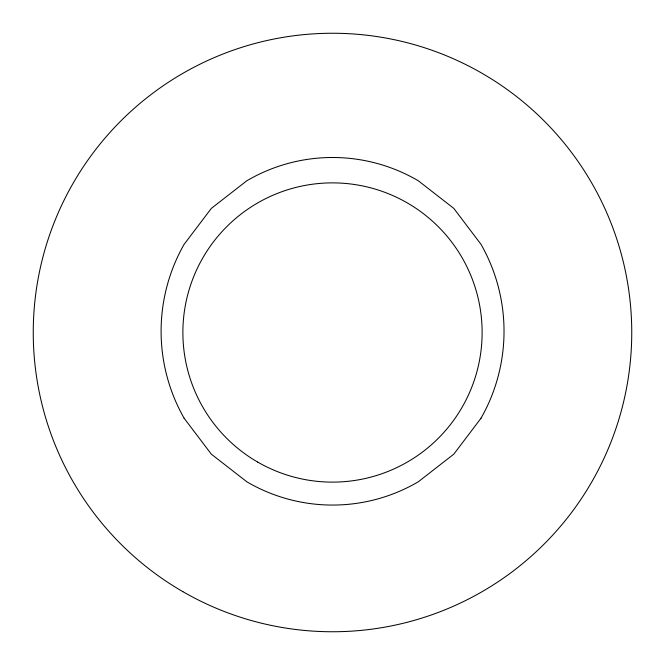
<?xml version="1.0" encoding="UTF-8"?>
<svg xmlns="http://www.w3.org/2000/svg" width="665" height="665" viewBox="0 0 665 665"><rect width="100%" height="100%" fill="white"/><g stroke="black" fill="none" stroke-linecap="round" stroke-linejoin="round"><path stroke-width="1" d="M481.053 418.177L453.804 454.162L418.293 481.784A169.542 169.542 0 0 1 246.831 481.793L211.329 454.162L184.08 418.177M481.044 418.169A175.76 175.76 0 0 0 481.044 244.388L453.804 208.394L418.293 180.772A169.542 169.542 0 0 0 246.831 180.764L211.329 208.394L184.08 244.388A175.76 175.76 0 0 0 184.089 418.169M182.875 591.659A299.25 299.25 0 0 0 631.75 332.5A299.25 299.25 0 0 0 182.875 73.341A299.25 299.25 0 0 0 182.875 591.659M257.688 462.075A149.625 149.625 0 0 0 482.125 332.5A149.625 149.625 0 0 0 257.688 202.925A149.625 149.625 0 0 0 257.688 462.075"/></g></svg>
